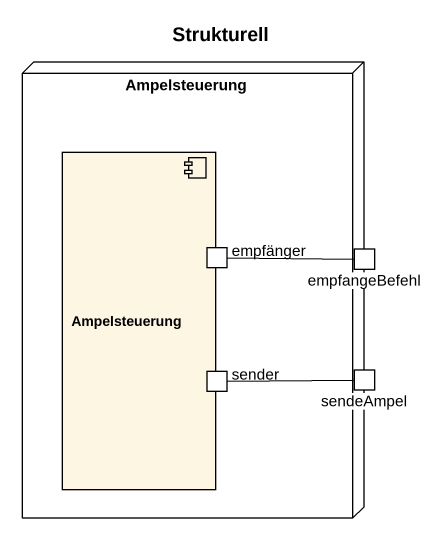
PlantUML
@startuml
title Strukturell
node Ampelsteuerung {
  component "Ampelsteuerung" as Ampelsteuerung_2 {
    port empfänger
    port sender
  }
  port empfangeBefehl
  port sendeAmpel
}
empfänger -right- empfangeBefehl
sender -right- sendeAmpel
@enduml
